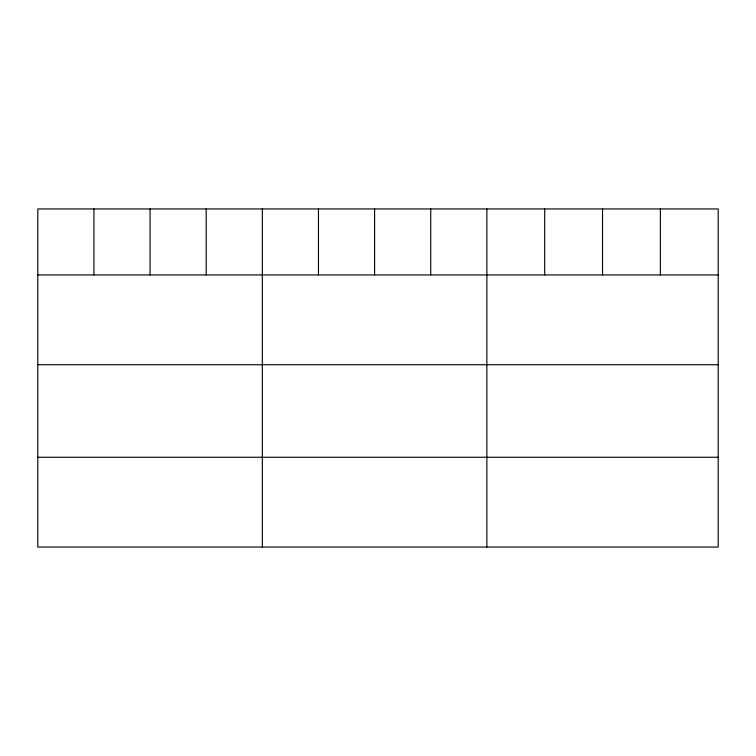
<?xml version="1.0" encoding="UTF-8"?>
<svg xmlns="http://www.w3.org/2000/svg" width="756" height="756" viewBox="0 0 756 756"><rect width="100%" height="100%" fill="white"/><g stroke="black" fill="none" stroke-linecap="round" stroke-linejoin="round"><path stroke-width="1.13" d="M718.2 274.938L718.2 547.051L37.8 547.051L37.8 208.949L718.2 208.949L718.2 274.938L37.8 274.938M37.8 364.732L718.2 364.732M37.8 457.257L718.2 457.257M660.366 208.949L660.366 274.938M602.532 208.949L602.532 274.938M544.698 208.949L544.698 274.938M486.864 208.949L486.864 547.051M430.731 208.949L430.731 274.938M374.598 208.949L374.598 274.938M318.465 208.949L318.465 274.938M262.332 208.949L262.332 547.051M206.199 208.949L206.199 274.938M150.066 208.949L150.066 274.938M93.933 208.949L93.933 274.938"/></g></svg>
